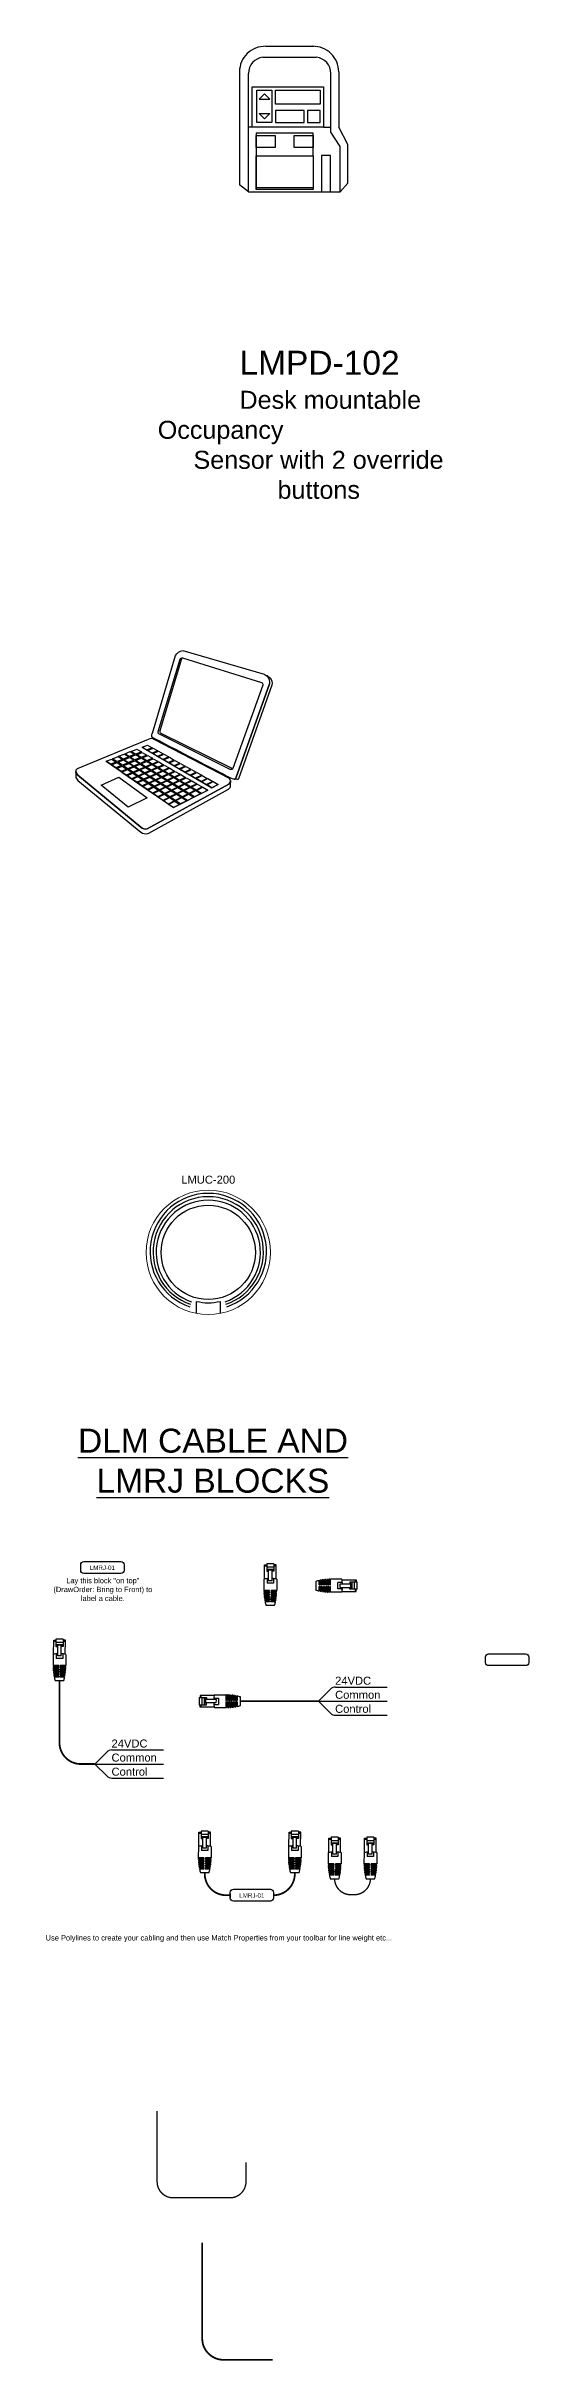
# Model space of a CAD drawing. Header units: inches. Extents: x 59 to 3361, y -1026 to 1732.
# Drawn here: x 2644 to 2780, y 52 to 703 of the extents above; entities that cross this region are included whole.
import ezdxf

# ---------------------------------------------------------------- set-up
doc = ezdxf.new("R2010")
doc.units = ezdxf.units.IN
doc.header["$MEASUREMENT"] = 0
doc.layers.add('WS_DETAIL', color=7, linetype='Continuous')
doc.styles.add('ARIAL', font='arial.ttf')

# ---------------------------------------------------------------- blocks, each defined once
blk = doc.blocks.new('*U112')
for p, q in [((-1.8, 7.34), (-1.81, 4.17)), ((-1.64, 7.37), (-1.63, 11.37)), ((-1.63, 11.37), (-0.99, 11.37)), ((-1.63, 11.09), (-0.99, 11.09)), ((1, 11.65), (-0.99, 11.65)), ((-0.99, 11.65), (-0.99, 9.56)), ((-0.99, 10.79), (1, 10.79)), ((-0.99, 10.12), (1, 10.12)), ((-0.5, 9.76), (-0.99, 9.76)), ((-0.99, 9.56), (-0.5, 9.56)), ((-0.9, 7.49), (-0.9, 6.2)), ((-0.5, 6.9), (-0.49, 10.12)), ((0.5, 6.89), (-0.5, 6.9)), ((0.51, 9.89), (-0.49, 9.89)), ((0.5, 6.89), (0.51, 10.12)), ((1, 9.56), (0.5, 9.56)), ((1, 9.76), (0.51, 9.76)), ((0.9, 7.49), (0.9, 6.2)), ((1, 11.65), (1, 9.56)), ((1.65, 11.37), (1, 11.37)), ((1, 11.09), (1.65, 11.09)), ((1.64, 7.37), (1.65, 11.37)), ((1.81, 7.33), (1.8, 4.16)), ((-0.21, 4.16), (-1.81, 4.17)), ((-0.21, 3.92), (-1.81, 3.92)), ((-0.21, 3.67), (-1.8, 3.67)), ((-0.21, 3.42), (-1.79, 3.43)), ((-0.21, 3.18), (-1.78, 3.18)), ((-0.22, 2.93), (-1.76, 2.93)), ((-0.22, 2.69), (-1.74, 2.69)), ((-0.22, 2.44), (-1.71, 2.44)), ((-0.22, 2.19), (-1.68, 2.19)), ((-0.22, 1.95), (-1.65, 1.95)), ((-0.22, 1.7), (-1.61, 1.7)), ((-0.22, 1.45), (-1.57, 1.45)), ((-0.22, 1.21), (-1.52, 1.21)), ((-0.22, 0.96), (-1.47, 0.96)), ((-1.21, 0), (1.21, 0)), ((0.9, 6.2), (-0.9, 6.2)), ((-0.81, 3.67), (-0.82, 3.43)), ((-0.82, 3.18), (-0.82, 2.93)), ((-0.82, 2.69), (-0.82, 2.44)), ((-0.82, 2.19), (-0.82, 1.95)), ((-0.82, 1.7), (-0.82, 1.45)), ((-0.82, 1.21), (-0.82, 0.96)), ((-0.81, 4.16), (-0.81, 3.92)), ((-0.22, 2.93), (-0.21, 3.18)), ((-0.22, 2.44), (-0.22, 2.69)), ((-0.22, 1.95), (-0.22, 2.19)), ((-0.22, 1.45), (-0.22, 1.7)), ((-0.22, 0.96), (-0.22, 1.21)), ((-0.21, 3.92), (-0.21, 4.16)), ((-0.21, 3.42), (-0.21, 3.67)), ((0.2, 1.95), (0.2, 2.19)), ((1.67, 2.19), (0.2, 2.19)), ((1.64, 1.94), (0.2, 1.95)), ((0.2, 1.45), (0.2, 1.7)), ((1.6, 1.7), (0.2, 1.7)), ((1.55, 1.45), (0.2, 1.45)), ((0.2, 0.96), (0.2, 1.21)), ((1.51, 1.2), (0.2, 1.21)), ((1.45, 0.96), (0.2, 0.96)), ((0.21, 3.92), (0.21, 4.16)), ((1.8, 4.16), (0.21, 4.16)), ((1.8, 3.91), (0.21, 3.92)), ((0.21, 3.42), (0.21, 3.67)), ((1.79, 3.67), (0.21, 3.67)), ((1.78, 3.42), (0.21, 3.42)), ((0.21, 2.93), (0.21, 3.18)), ((1.77, 3.18), (0.21, 3.18)), ((1.75, 2.93), (0.21, 2.93)), ((0.21, 2.44), (0.21, 2.68)), ((1.73, 2.68), (0.21, 2.68)), ((1.7, 2.44), (0.21, 2.44)), ((0.8, 1.7), (0.8, 1.45)), ((0.8, 1.21), (0.8, 0.96)), ((0.81, 4.16), (0.81, 3.92)), ((0.81, 3.67), (0.81, 3.42)), ((0.81, 3.18), (0.81, 2.93)), ((0.81, 2.68), (0.81, 2.44)), ((0.81, 2.19), (0.81, 1.94))]:
    blk.add_line(p, q)
for centre, radius, start, end in [((-0.01, -0.65), 8.19, 93.42122, 102.66034), ((-0.01, -0.65), 8.19, 77.17806, 86.41718), ((13.26, 4.15), 15.07, 180.85618, 181.79342), ((13.26, 4.15), 15.07, 182.73115, 183.66964), ((13.26, 4.15), 15.07, 184.60914, 185.5499), ((13.26, 4.15), 15.07, 186.49219, 187.43627), ((13.26, 4.15), 15.07, 188.38241, 189.33088), ((13.26, 4.15), 15.07, 190.28195, 191.23592), ((13.26, 4.15), 15.07, 192.19309, 195.95706), ((-13.27, 4.18), 15.07, 343.88134, 347.64532), ((-13.27, 4.18), 15.07, 348.60248, 349.55645), ((-13.27, 4.18), 15.07, 350.50753, 351.456), ((-13.27, 4.18), 15.07, 352.40213, 353.34621), ((-13.27, 4.18), 15.07, 354.2885, 355.22926), ((-13.27, 4.18), 15.07, 356.16876, 357.10725), ((-13.27, 4.18), 15.07, 358.04499, 358.98222)]:
    blk.add_arc(centre, radius, start, end)
blk = doc.blocks.new('*U194')
for p, q in [((9.93, -35.16), (13.3, -31.79)), ((14.71, -31.2), (29.28, -31.2)), ((9.93, -35.16), (29.28, -35.16)), ((9.93, -35.16), (13.3, -38.52)), ((14.71, -39.11), (29.28, -39.11))]:
    blk.add_line(p, q)
at = {"const_width": 0.5}
blk.add_lwpolyline([(-0.01, -11.65), (-0.01, -29.16, 0.414214), (5.99, -35.16), (9.93, -35.16)], format="xyb", dxfattribs=at)
for centre, start, end in [((14.71, -33.2), 90, 135), ((14.71, -37.11), 225, 270)]:
    blk.add_arc(centre, 2, start, end)
blk.add_blockref('*U112', (-0.01, -11.65))
at = {"linetype": 'Continuous', "char_height": 2.25, "width": 37.309, "attachment_point": 4, "style": 'ARIAL'}
for s, insert in [('24VDC', (14.63, -29.41)), ('Common', (14.63, -33.36)), ('Control', (14.63, -37.32))]:
    blk.add_mtext(s, dxfattribs=dict(at, insert=insert))
blk = doc.blocks.new('*U278')
for p, q in [((-11.65, 1), (-9.56, 1)), ((-11.65, 1), (-11.65, -0.99)), ((-7.37, 1.64), (-11.37, 1.65)), ((-11.37, 1.65), (-11.37, 1)), ((-11.09, 1), (-11.09, 1.65)), ((-10.79, -0.99), (-10.79, 1)), ((-10.12, -0.99), (-10.12, 1)), ((-6.89, 0.5), (-10.12, 0.51)), ((-9.89, 0.51), (-9.89, -0.49)), ((-9.76, 1), (-9.76, 0.51)), ((-9.56, 1), (-9.56, 0.5)), ((-7.49, 0.9), (-6.2, 0.9)), ((-7.33, 1.81), (-4.16, 1.8)), ((-6.89, 0.5), (-6.9, -0.5)), ((-6.2, 0.9), (-6.2, -0.9)), ((-4.16, 1.8), (-4.16, 0.21)), ((-4.16, 0.81), (-3.92, 0.81)), ((-3.92, 0.21), (-4.16, 0.21)), ((-3.91, 1.8), (-3.92, 0.21)), ((-3.67, 1.79), (-3.67, 0.21)), ((-3.67, 0.81), (-3.42, 0.81)), ((-3.42, 0.21), (-3.67, 0.21)), ((-3.42, 1.78), (-3.42, 0.21)), ((-3.18, 1.77), (-3.18, 0.21)), ((-3.18, 0.81), (-2.93, 0.81)), ((-2.93, 0.21), (-3.18, 0.21)), ((-2.93, 1.75), (-2.93, 0.21)), ((-2.68, 1.73), (-2.68, 0.21)), ((-2.68, 0.81), (-2.44, 0.81)), ((-2.44, 0.21), (-2.68, 0.21)), ((-2.44, 1.7), (-2.44, 0.21)), ((-2.19, 1.67), (-2.19, 0.2)), ((-2.19, 0.81), (-1.94, 0.81)), ((-1.95, 0.2), (-2.19, 0.2)), ((-1.94, 1.64), (-1.95, 0.2)), ((-1.7, 1.6), (-1.7, 0.2)), ((-1.7, 0.8), (-1.45, 0.8)), ((-1.45, 0.2), (-1.7, 0.2)), ((-1.45, 1.55), (-1.45, 0.2)), ((-1.2, 1.51), (-1.21, 0.2)), ((-1.21, 0.8), (-0.96, 0.8)), ((-0.96, 0.2), (-1.21, 0.2)), ((-0.96, 1.45), (-0.96, 0.2)), ((0, -1.21), (0, 1.21)), ((-11.65, -0.99), (-9.56, -0.99)), ((-11.37, -1.63), (-11.37, -0.99)), ((-7.37, -1.64), (-11.37, -1.63)), ((-11.09, -1.63), (-11.09, -0.99)), ((-6.9, -0.5), (-10.12, -0.49)), ((-9.76, -0.5), (-9.76, -0.99)), ((-9.56, -0.99), (-9.56, -0.5)), ((-7.49, -0.9), (-6.2, -0.9)), ((-7.34, -1.8), (-4.17, -1.81)), ((-4.16, -0.21), (-4.17, -1.81)), ((-3.92, -0.21), (-4.16, -0.21)), ((-4.16, -0.81), (-3.92, -0.81)), ((-3.92, -0.21), (-3.92, -1.81)), ((-3.67, -0.21), (-3.67, -1.8)), ((-3.42, -0.21), (-3.67, -0.21)), ((-3.67, -0.81), (-3.43, -0.82)), ((-3.42, -0.21), (-3.43, -1.79)), ((-3.18, -0.21), (-3.18, -1.78)), ((-2.93, -0.22), (-3.18, -0.21)), ((-3.18, -0.82), (-2.93, -0.82)), ((-2.93, -0.22), (-2.93, -1.76)), ((-2.69, -0.22), (-2.69, -1.74)), ((-2.44, -0.22), (-2.69, -0.22)), ((-2.69, -0.82), (-2.44, -0.82)), ((-2.44, -0.22), (-2.44, -1.71)), ((-2.19, -0.22), (-2.19, -1.68)), ((-1.95, -0.22), (-2.19, -0.22)), ((-2.19, -0.82), (-1.95, -0.82)), ((-1.95, -0.22), (-1.95, -1.65)), ((-1.7, -0.22), (-1.7, -1.61)), ((-1.45, -0.22), (-1.7, -0.22)), ((-1.7, -0.82), (-1.45, -0.82)), ((-1.45, -0.22), (-1.45, -1.57)), ((-1.21, -0.22), (-1.21, -1.52)), ((-0.96, -0.22), (-1.21, -0.22)), ((-1.21, -0.82), (-0.96, -0.82)), ((-0.96, -0.22), (-0.96, -1.47))]:
    blk.add_line(p, q)
for centre, radius, start, end in [((0.65, -0.01), 8.19, 167.17806, 176.41718), ((-4.18, -13.27), 15.07, 88.04499, 88.98222), ((-4.18, -13.27), 15.07, 86.16876, 87.10725), ((-4.18, -13.27), 15.07, 84.2885, 85.22926), ((-4.18, -13.27), 15.07, 82.40213, 83.34621), ((-4.18, -13.27), 15.07, 80.50753, 81.456), ((-4.18, -13.27), 15.07, 78.60248, 79.55645), ((-4.18, -13.27), 15.07, 73.88134, 77.64532), ((0.65, -0.01), 8.19, 183.42122, 192.66034), ((-4.15, 13.26), 15.07, 270.85618, 271.79342), ((-4.15, 13.26), 15.07, 272.73115, 273.66964), ((-4.15, 13.26), 15.07, 274.60914, 275.5499), ((-4.15, 13.26), 15.07, 276.49219, 277.43627), ((-4.15, 13.26), 15.07, 278.38241, 279.33088), ((-4.15, 13.26), 15.07, 280.28195, 281.23592), ((-4.15, 13.26), 15.07, 282.19309, 285.95706)]:
    blk.add_arc(centre, radius, start, end)
blk = doc.blocks.new('*U193')
for p, q in [((33.56, -0.01), (36.93, 3.36)), ((38.35, 3.95), (52.92, 3.95)), ((33.56, -0.01), (52.92, -0.01)), ((33.56, -0.01), (36.93, -3.38)), ((38.35, -3.96), (52.92, -3.96))]:
    blk.add_line(p, q)
at = {"const_width": 0.5}
blk.add_lwpolyline([(11.65, -0.01), (33.56, -0.01)], dxfattribs=at)
for centre, start, end in [((38.35, 1.95), 90, 135), ((38.35, -1.96), 225, 270)]:
    blk.add_arc(centre, 2, start, end)
blk.add_blockref('*U278', (11.65, -0.01))
at = {"linetype": 'Continuous', "char_height": 2.25, "width": 37.309, "attachment_point": 4, "style": 'ARIAL'}
for s, insert in [('24VDC', (38.27, 5.74)), ('Common', (38.27, 1.78)), ('Control', (38.27, -2.17))]:
    blk.add_mtext(s, dxfattribs=dict(at, insert=insert))
blk = doc.blocks.new('*U249')
at = {"insert": (0, -0.08), "char_height": 1.25, "attachment_point": 5, "style": 'ARIAL', "bg_fill": 3, "box_fill_scale": 1, "bg_fill_color": 256, "bg_fill_transparency": 0}
blk.add_mtext_dynamic_manual_height_columns('LMRJ-01', width=12.0337, gutter_width=70, heights=[2.35], dxfattribs=at)
blk.add_lwpolyline([(-5.21, 1.66), (5.21, 1.66, -0.414214), (6.09, 0.78), (6.09, -0.78, -0.414214), (5.21, -1.66), (-5.21, -1.66, -0.414214), (-6.09, -0.78), (-6.09, 0.78, -0.414214)], format="xyb", close=True)
blk = doc.blocks.new('*U116')
for p, q in [((0, 1.21), (0, -1.21)), ((0.96, 0.22), (0.96, 1.47)), ((1.21, 0.82), (0.96, 0.82)), ((0.96, 0.22), (1.21, 0.22)), ((1.21, 0.22), (1.21, 1.52)), ((1.45, 0.22), (1.45, 1.57)), ((1.7, 0.82), (1.45, 0.82)), ((1.45, 0.22), (1.7, 0.22)), ((1.7, 0.22), (1.7, 1.61)), ((1.95, 0.22), (1.95, 1.65)), ((2.19, 0.82), (1.95, 0.82)), ((1.95, 0.22), (2.19, 0.22)), ((2.19, 0.22), (2.19, 1.68)), ((2.44, 0.22), (2.44, 1.71)), ((2.69, 0.82), (2.44, 0.82)), ((2.44, 0.22), (2.69, 0.22)), ((2.69, 0.22), (2.69, 1.74)), ((2.93, 0.22), (2.93, 1.76)), ((3.18, 0.82), (2.93, 0.82)), ((2.93, 0.22), (3.18, 0.21)), ((3.18, 0.21), (3.18, 1.78)), ((3.42, 0.21), (3.43, 1.79)), ((3.42, 0.21), (3.67, 0.21)), ((3.67, 0.81), (3.43, 0.82)), ((3.67, 0.21), (3.67, 1.8)), ((3.92, 0.21), (3.92, 1.81)), ((4.16, 0.81), (3.92, 0.81)), ((3.92, 0.21), (4.16, 0.21)), ((4.16, 0.21), (4.17, 1.81)), ((7.34, 1.8), (4.17, 1.81)), ((6.2, -0.9), (6.2, 0.9)), ((7.49, 0.9), (6.2, 0.9)), ((6.89, -0.5), (6.9, 0.5)), ((6.9, 0.5), (10.12, 0.49)), ((7.37, 1.64), (11.37, 1.63)), ((11.65, 0.99), (9.56, 0.99)), ((9.56, 0.99), (9.56, 0.5)), ((9.76, 0.5), (9.76, 0.99)), ((9.89, -0.51), (9.89, 0.49)), ((10.12, 0.99), (10.12, -1)), ((10.79, 0.99), (10.79, -1)), ((11.09, 1.63), (11.09, 0.99)), ((11.37, 1.63), (11.37, 0.99)), ((11.65, -1), (11.65, 0.99)), ((0.96, -0.2), (1.21, -0.2)), ((0.96, -1.45), (0.96, -0.2)), ((1.21, -0.8), (0.96, -0.8)), ((1.2, -1.51), (1.21, -0.2)), ((1.45, -0.2), (1.7, -0.2)), ((1.45, -1.55), (1.45, -0.2)), ((1.7, -0.8), (1.45, -0.8)), ((1.7, -1.6), (1.7, -0.2)), ((1.94, -1.64), (1.95, -0.2)), ((2.19, -0.81), (1.94, -0.81)), ((1.95, -0.2), (2.19, -0.2)), ((2.19, -1.67), (2.19, -0.2)), ((2.44, -0.21), (2.68, -0.21)), ((2.44, -1.7), (2.44, -0.21)), ((2.68, -0.81), (2.44, -0.81)), ((2.68, -1.73), (2.68, -0.21)), ((2.93, -0.21), (3.18, -0.21)), ((2.93, -1.75), (2.93, -0.21)), ((3.18, -0.81), (2.93, -0.81)), ((3.18, -1.77), (3.18, -0.21)), ((3.42, -0.21), (3.67, -0.21)), ((3.42, -1.78), (3.42, -0.21)), ((3.67, -0.81), (3.42, -0.81)), ((3.67, -1.79), (3.67, -0.21)), ((3.91, -1.8), (3.92, -0.21)), ((3.92, -0.21), (4.16, -0.21)), ((4.16, -0.81), (3.92, -0.81)), ((4.16, -1.8), (4.16, -0.21)), ((7.33, -1.81), (4.16, -1.8)), ((7.49, -0.9), (6.2, -0.9)), ((6.89, -0.5), (10.12, -0.51)), ((7.37, -1.64), (11.37, -1.65)), ((9.56, -1), (9.56, -0.5)), ((11.65, -1), (9.56, -1)), ((9.76, -1), (9.76, -0.51)), ((11.09, -1), (11.09, -1.65)), ((11.37, -1.65), (11.37, -1))]:
    blk.add_line(p, q)
for centre, radius, start, end in [((4.15, -13.26), 15.07, 102.19309, 105.95706), ((4.15, -13.26), 15.07, 100.28195, 101.23592), ((4.15, -13.26), 15.07, 98.38241, 99.33088), ((4.15, -13.26), 15.07, 96.49219, 97.43627), ((4.15, -13.26), 15.07, 94.60914, 95.5499), ((4.15, -13.26), 15.07, 92.73115, 93.66964), ((4.15, -13.26), 15.07, 90.85618, 91.79342), ((-0.65, 0.01), 8.19, 3.42122, 12.66034), ((4.18, 13.27), 15.07, 253.88134, 257.64532), ((4.18, 13.27), 15.07, 258.60248, 259.55645), ((4.18, 13.27), 15.07, 260.50753, 261.456), ((4.18, 13.27), 15.07, 262.40213, 263.34621), ((4.18, 13.27), 15.07, 264.2885, 265.22926), ((4.18, 13.27), 15.07, 266.16876, 267.10725), ((4.18, 13.27), 15.07, 268.04499, 268.98222), ((-0.65, 0.01), 8.19, 347.17806, 356.41718)]:
    blk.add_arc(centre, radius, start, end)
blk = doc.blocks.new('*U129')
at = {"layer": 'WS_DETAIL', "const_width": 0.5}
for points in [[(0, 32.54), (0, 6)], [(33.31, 6), (33.31, 13.31)], [(6, 0), (27.31, 0)]]:
    blk.add_lwpolyline(points, dxfattribs=at)
for points in [[(0, 6, 0.414214), (6, 0)], [(27.31, 0, 0.414214), (33.31, 6)]]:
    blk.add_lwpolyline(points, format="xyb", dxfattribs=at)
blk = doc.blocks.new('*U152')
at = {"layer": 'WS_DETAIL', "const_width": 0.5}
for points in [[(0, 6.36), (0, 6)], [(25.34, 6), (25.34, 6.36)], [(6, 0), (19.34, 0)]]:
    blk.add_lwpolyline(points, dxfattribs=at)
for points in [[(0, 6, 0.414214), (6, 0)], [(19.34, 0, 0.414214), (25.34, 6)]]:
    blk.add_lwpolyline(points, format="xyb", dxfattribs=at)
blk = doc.blocks.new('*U142')
at = {"const_width": 0.5}
for points in [[(0, 32.98), (0, 6)], [(6, 0), (19.85, 0)]]:
    blk.add_lwpolyline(points, dxfattribs=at)
blk.add_lwpolyline([(0, 6, 0.414214), (6, 0)], format="xyb", dxfattribs=at)
blk = doc.blocks.new('Laptop_TW')
for p, q in [((-6.57, 7.1), (13.1, -4.27)), ((-16.63, 3.18), (2.25, -9.87)), ((-12.27, 0.15), (-3.67, -5.8)), ((-1.92, -4.98), (-10.62, 0.85)), ((-18.06, -3.57), (-13.11, -1.34)), ((-18.06, -3.57), (-13.11, -1.34)), ((-10.49, -9.76), (-18.06, -3.57)), ((-13.11, -1.34), (-5.14, -7.07)), ((-13.11, -1.34), (-5.14, -7.07)), ((-3.67, -5.8), (-1.92, -4.98)), ((2.25, -9.87), (11.92, -4.94)), ((13.1, -4.27), (14.86, -3.37)), ((-5.14, -7.07), (-10.49, -9.76))]:
    blk.add_line(p, q)
for points in [[(-9.61, 5.93), (-8.06, 6.54), (-6.74, 5.79), (-8.32, 5.15)], [(-6.57, 7.1), (-5.02, 7.71), (-3.71, 6.97), (-5.28, 6.33)], [(-2.16, 6.11), (-3.75, 5.45), (-5.05, 6.22), (-3.48, 6.86)], [(-16.63, 3.18), (-15.08, 3.79), (-13.84, 2.96), (-15.41, 2.33)], [(-12.35, 1.97), (-13.94, 1.31), (-15.17, 2.17), (-13.6, 2.81)], [(-14.86, 3.9), (-13.31, 4.51), (-11.99, 3.7), (-13.57, 3.07)], [(-10.87, 0.98), (-12.47, 0.3), (-13.7, 1.16), (-12.12, 1.82)], [(-10.49, 2.73), (-12.08, 2.08), (-13.38, 2.91), (-11.81, 3.55)], [(-13.15, 4.57), (-11.6, 5.18), (-10.3, 4.39), (-11.87, 3.75)], [(-9.38, -0.02), (-11, -0.72), (-12.24, 0.15), (-10.64, 0.83)], [(-8.99, 1.77), (-10.6, 1.09), (-11.9, 1.93), (-10.32, 2.59)], [(-8.77, 3.45), (-10.36, 2.79), (-11.65, 3.61), (-10.09, 4.25)], [(-11.45, 5.27), (-9.9, 5.88), (-8.58, 5.11), (-10.15, 4.48)], [(-7.49, 0.8), (-9.12, 0.1), (-10.42, 0.94), (-8.82, 1.62)], [(-7.25, 2.5), (-8.86, 1.82), (-10.16, 2.65), (-8.57, 3.31)], [(-7.03, 4.19), (-8.62, 3.54), (-9.93, 4.34), (-8.37, 4.97)], [(-5.99, -0.17), (-7.63, -0.89), (-8.94, -0.05), (-7.33, 0.66)], [(-5.73, 1.56), (-7.35, 0.86), (-8.66, 1.69), (-7.06, 2.37)], [(-5.49, 3.27), (-7.1, 2.59), (-8.41, 3.4), (-6.83, 4.06)], [(-5.19, 4.9), (-6.78, 4.24), (-8.08, 5.01), (-6.51, 5.65)], [(-4.21, 0.62), (-5.84, -0.11), (-7.16, 0.72), (-5.55, 1.43)], [(-3.95, 2.36), (-5.57, 1.65), (-6.89, 2.46), (-5.29, 3.14)], [(-3.63, 4), (-5.24, 3.32), (-6.55, 4.1), (-4.96, 4.76)], [(-2.68, -0.32), (-4.34, -1.07), (-5.67, -0.24), (-4.04, 0.5)], [(-2.41, 1.44), (-4.04, 0.71), (-5.37, 1.52), (-3.75, 2.23)], [(-2.08, 3.11), (-3.7, 2.4), (-5.02, 3.19), (-3.42, 3.87)], [(-0.87, 0.52), (-2.52, -0.23), (-3.85, 0.58), (-2.21, 1.32)], [(-0.61, 5.24), (-2.22, 4.56), (-3.52, 5.34), (-1.94, 6)], [(-0.52, 2.21), (-2.16, 1.49), (-3.49, 2.27), (-1.87, 2.98)], [(0.68, -0.4), (-0.99, -1.17), (-2.33, -0.36), (-0.68, 0.4)], [(0.94, 4.38), (-0.69, 3.68), (-2, 4.46), (-0.4, 5.15)], [(1.03, 1.32), (-0.62, 0.57), (-1.96, 1.36), (-0.32, 2.09)], [(2.48, 3.52), (0.85, 2.8), (-0.48, 3.58), (1.14, 4.29)], [(2.59, 0.42), (0.92, -0.35), (-0.42, 0.45), (1.23, 1.21)], [(4.03, 2.66), (2.38, 1.91), (1.04, 2.7), (2.68, 3.43)], [(4.14, -0.47), (2.46, -1.26), (1.11, -0.47), (2.77, 0.32)], [(5.58, 1.8), (3.91, 1.03), (2.57, 1.82), (4.22, 2.58)], [(7.13, 0.94), (5.44, 0.15), (4.09, 0.94), (5.76, 1.72)], [(8.67, 0.08), (6.97, -0.74), (5.61, 0.06), (7.3, 0.87)], [(10.22, -0.78), (8.5, -1.62), (7.14, -0.82), (8.84, 0.01)], [(-7.89, -1.01), (-9.53, -1.74), (-10.78, -0.86), (-9.16, -0.15)], [(-6.4, -2.01), (-8.05, -2.75), (-9.32, -1.87), (-7.69, -1.14)], [(-4.91, -3), (-6.58, -3.77), (-7.86, -2.88), (-6.21, -2.12)], [(-4.49, -1.14), (-6.15, -1.89), (-7.46, -1.03), (-5.83, -0.3)], [(-3.43, -3.99), (-5.11, -4.79), (-6.39, -3.89), (-4.73, -3.11)], [(-2.99, -2.11), (-4.66, -2.88), (-5.98, -2.02), (-4.34, -1.26)], [(-1.94, -4.99), (-3.64, -5.8), (-4.93, -4.91), (-3.25, -4.1)], [(-1.49, -3.07), (-3.18, -3.87), (-4.51, -3), (-2.84, -2.22)], [(-1.16, -1.26), (-2.83, -2.03), (-4.17, -1.2), (-2.52, -0.44)], [(-0.45, -5.98), (-2.17, -6.82), (-3.47, -5.92), (-1.77, -5.08)], [(0.01, -4.04), (-1.69, -4.86), (-3.03, -3.99), (-1.34, -3.18)], [(0.36, -2.21), (-1.32, -3), (-2.68, -2.16), (-1.01, -1.38)], [(1.04, -6.97), (-0.7, -7.84), (-2.01, -6.93), (-0.29, -6.07)], [(1.51, -5.01), (-0.21, -5.85), (-1.55, -4.98), (0.15, -4.14)], [(1.88, -3.15), (0.18, -3.96), (-1.18, -3.12), (0.5, -2.32)], [(2.22, -1.32), (0.53, -2.11), (-0.8, -1.29), (0.86, -0.51)], [(3.01, -5.98), (1.27, -6.84), (-0.07, -5.96), (1.65, -5.11)], [(3.41, -4.09), (1.69, -4.93), (0.32, -4.09), (2.02, -3.25)], [(3.76, -2.24), (2.06, -3.06), (0.72, -2.23), (2.4, -1.43)], [(4.51, -6.95), (2.76, -7.83), (1.41, -6.95), (3.14, -6.07)], [(4.93, -5.03), (3.2, -5.89), (1.81, -5.05), (3.53, -4.19)], [(5.3, -3.16), (3.59, -4), (2.24, -3.17), (3.94, -2.34)], [(5.7, -1.37), (4, -2.18), (2.64, -1.38), (4.32, -0.57)], [(6.45, -5.97), (4.7, -6.86), (3.31, -6.01), (5.04, -5.13)], [(6.85, -4.08), (5.11, -4.94), (3.76, -4.11), (5.47, -3.25)], [(7.26, -2.26), (5.54, -3.1), (4.17, -2.29), (5.87, -1.46)], [(6.55, -6.07), (7.97, -6.92), (6.21, -7.82), (4.81, -6.97)], [(8.39, -5), (6.64, -5.88), (5.28, -5.05), (7.01, -4.17)], [(8.81, -3.15), (7.08, -4.02), (5.7, -3.2), (7.42, -2.35)], [(8.55, -5.08), (9.93, -5.92), (8.17, -6.82), (6.8, -5.99)], [(10.37, -4.05), (8.62, -4.93), (7.23, -4.12), (8.96, -3.24)], [(11.77, -1.65), (10.04, -2.51), (8.66, -1.7), (10.38, -0.84)], [(10.51, -4.13), (11.92, -4.94), (10.16, -5.85), (8.76, -5.03)], [(13.32, -2.51), (11.57, -3.39), (10.18, -2.58), (11.92, -1.7)], [(13.46, -2.56), (14.86, -3.37), (13.1, -4.27), (11.71, -3.46)], [(2.52, -7.97), (0.78, -8.85), (-0.55, -7.94), (1.19, -7.06)], [(2.66, -8.04), (4.01, -8.96), (2.25, -9.87), (0.92, -8.95)], [(4.64, -7.03), (6.01, -7.91), (4.24, -8.82), (2.89, -7.93)]]:
    blk.add_lwpolyline(points, close=True)
for points in [[(-3.65, 11.12), (-3.65, 11.12), (2.86, 32.95), (2.86, 32.95)], [(2.86, 32.95), (3.23, 33.59), (4.06, 34.3), (4.89, 34.3)], [(4.89, 34.3), (4.89, 34.3), (27.82, 27.65), (27.82, 27.65)], [(-2.04, 11.58), (-2.04, 11.58), (4.12, 31.85), (4.12, 31.85)], [(-1.49, 11.8), (-1.49, 11.8), (4.67, 32.06), (4.67, 32.06)], [(4.12, 31.85), (4.22, 32.15), (4.54, 32.32), (4.84, 32.23)], [(4.84, 32.23), (4.84, 32.23), (27.03, 25.31), (27.03, 25.31)], [(27.82, 27.65), (27.82, 27.65), (29.73, 26.7), (29.25, 24.91)], [(27.38, 24.61), (27.38, 24.61), (18.97, 1.18), (18.97, 1.18)], [(29.25, 24.91), (29.25, 24.91), (19.79, -1.62), (19.79, -1.62)], [(27.03, 25.31), (27.33, 25.22), (27.49, 24.91), (27.38, 24.61)], [(-4.84, 9.33), (-4.84, 9.33), (-24.86, 1.01), (-24.86, 1.01)], [(-3.17, 9.33), (-3.67, 9.63), (-4.12, 9.68), (-4.84, 9.33)], [(-3.53, 9.8), (-4.12, 10.16), (-3.65, 11.12), (-3.65, 11.12)], [(18.02, -1.68), (18.02, -1.68), (-3.17, 9.33), (-3.17, 9.33)], [(-1.7, 10.78), (-1.99, 10.92), (-2.14, 11.28), (-2.04, 11.58)], [(18.27, 0.9), (18.27, 0.9), (-1.7, 10.78), (-1.7, 10.78)], [(-1.15, 11), (-1.43, 11.14), (-1.58, 11.5), (-1.49, 11.8)], [(18.82, 1.11), (18.82, 1.11), (-1.15, 11), (-1.15, 11)], [(-24.86, 1.01), (-25.46, 0.65), (-25.34, 0.05), (-24.62, -0.78)], [(-24.62, -0.78), (-24.98, -0.37), (-25.19, -0.01), (-25.23, 0.29)], [(-25.23, 0.29), (-25.23, 0.29), (-25.23, -1.14), (-25.23, -1.14)], [(18.97, 1.18), (18.87, 0.89), (18.55, 0.76), (18.27, 0.9)], [(-25.23, -1.14), (-25.19, -1.44), (-24.98, -1.8), (-24.62, -2.22)], [(-6.95, -15.35), (-6.95, -15.35), (-24.62, -0.78), (-24.62, -0.78)], [(-24.62, -0.78), (-24.62, -0.78), (-6.95, -15.35), (-6.95, -15.35)], [(-24.62, -2.22), (-24.62, -2.22), (-6.95, -16.78), (-6.95, -16.78)], [(17.88, -3.29), (17.88, -3.29), (-5.16, -15.83), (-5.16, -15.83)], [(-5.16, -15.83), (-5.16, -15.83), (17.88, -3.29), (17.88, -3.29)], [(-4.7, -17.03), (-4.7, -17.03), (17.79, -4.72), (17.79, -4.72)], [(17.79, -4.72), (18.26, -4.31), (18.36, -4.03), (18.3, -3.79)], [(17.88, -3.29), (18.49, -2.54), (18.35, -2.01), (18.02, -1.68)], [(18.29, -2.28), (18.35, -2.52), (18.35, -2.88), (17.88, -3.29)], [(18.3, -3.79), (18.3, -3.79), (18.29, -2.28), (18.29, -2.28)], [(-5.16, -15.83), (-5.76, -16.07), (-6.35, -15.71), (-6.95, -15.35)], [(-6.95, -15.35), (-6.35, -15.71), (-5.76, -16.07), (-5.16, -15.83)], [(-6.95, -16.78), (-6.35, -17.14), (-5.59, -17.39), (-4.7, -17.03)]]:
    blk.add_open_spline(points, degree=3)
for points, knots in [([(28.53, 27.3), (28.53, 27.3), (30.44, 26.34), (29.97, 24.55), (29.97, 24.55), (20.57, -1.74), (20.57, -1.74), (20.45, -1.92), (20.3, -2.01), (20.06, -1.99), (20.06, -1.99), (19.29, -1.87), (19.29, -1.87), (19.52, -1.89), (19.67, -1.8), (19.79, -1.62), (19.79, -1.62), (29.25, 24.91), (29.25, 24.91)], [0, 0, 0, 0, 1, 1, 1, 2, 2, 2, 3, 3, 3, 4, 4, 4, 5, 5, 5, 6, 6, 6, 6]), ([(19.79, -1.62), (19.55, -1.98), (19.2, -1.98), (18.24, -1.5), (17.29, -1.02), (-3.53, 9.8), (-3.53, 9.8)], [5, 5, 5, 5, 6, 6, 6, 7, 7, 7, 7])]:
    blk.add_open_spline(points, degree=3, knots=knots)

msp = doc.modelspace()

# ---------------------------------------------------------------- linework, layer by layer
for p, q in [((2705.61, 703.33), (2719.12, 703.33)), ((2704.83, 700.23), (2719.86, 700.23)), ((2698.23, 696.16), (2698.23, 664.37)), ((2700.78, 680.31), (2700.78, 695.71)), ((2723.92, 680.31), (2723.92, 695.71)), ((2726.13, 696.16), (2726.13, 680.59)), ((2705.24, 689.93), (2703.73, 688.42)), ((2703.73, 688.42), (2706.75, 688.42)), ((2705.24, 682.91), (2703.73, 684.42)), ((2703.73, 684.42), (2706.75, 684.42)), ((2705.24, 689.93), (2706.75, 688.42)), ((2705.24, 682.91), (2706.75, 684.42)), ((2701.79, 680.59), (2700.78, 680.59)), ((2700.78, 662.4), (2700.78, 680.31)), ((2721.86, 680.59), (2723.92, 680.59)), ((2723.92, 679.18), (2723.92, 680.5)), ((2726.59, 675.13), (2723.92, 679.18)), ((2728.67, 675.67), (2726.13, 680.58)), ((2702.94, 672.55), (2702.94, 663.04)), ((2726.59, 662.4), (2726.59, 675.13)), ((2728.75, 664.83), (2728.67, 675.67)), ((2700.78, 662.4), (2698.23, 664.37)), ((2726.59, 662.4), (2728.75, 664.83)), ((2700.78, 662.4), (2726.59, 662.4)), ((2702.95, 663.64), (2718.83, 663.64)), ((2686.14, 346.94), (2686.14, 350.33)), ((2692.75, 350.34), (2692.75, 346.94))]:
    msp.add_line(p, q)
for points in [[(2701.79, 691.96), (2721.86, 691.96), (2721.86, 680.59), (2701.79, 680.59)], [(2703.12, 690.98), (2707.36, 690.98), (2707.36, 681.87), (2703.12, 681.87)], [(2720.92, 687.09), (2708.35, 687.09), (2708.35, 690.98), (2720.92, 690.98)], [(2708.35, 681.87), (2716.47, 681.87), (2716.47, 685.26), (2708.35, 685.26)], [(2717.39, 681.87), (2720.92, 681.87), (2720.92, 685.26), (2717.39, 685.26)], [(2702.94, 672.55), (2718.98, 672.55), (2718.98, 678.92), (2702.94, 678.92)], [(2702.94, 678.26), (2708.26, 678.26), (2708.26, 674.85), (2702.94, 674.85)], [(2713.65, 678.26), (2718.98, 678.26), (2718.98, 674.85), (2713.65, 674.85)], [(2702.94, 672.55), (2718.98, 672.55), (2718.98, 663.04), (2702.94, 663.04)], [(2721.32, 662.4), (2723.83, 662.4), (2723.83, 672.62), (2721.32, 672.62)]]:
    msp.add_lwpolyline(points, close=True)
msp.add_lwpolyline([(2768.31, 251.23), (2778.73, 251.23, -0.414214), (2779.6, 250.35), (2779.6, 248.78, -0.414214), (2778.73, 247.91), (2768.31, 247.91, -0.414214), (2767.43, 248.78), (2767.43, 250.35, -0.414214)], format="xyb", close=True)
at = {"const_width": 0.375}
msp.add_lwpolyline([(2724.99, 187.97, 0.414214), (2729.49, 183.47), (2730.56, 183.47, 0.414214), (2735.06, 187.97)], format="xyb", dxfattribs=at)
msp.add_circle((2689.44, 364.12), 13.26)
for centre, radius, start, end in [((2705.4, 696.16), 7.17, 88.66697, 180), ((2718.96, 696.16), 7.17, 0, 91.33303), ((2705.32, 695.71), 4.55, 96.2457, 180), ((2719.37, 695.71), 4.55, 0, 83.7543), ((2689.44, 364.34), 16.38, 288.48328, 251.51672), ((2689.44, 364.23), 15.53, 288.6014, 251.3986), ((2689.44, 364.12), 14.67, 288.7334, 251.2666), ((2689.44, 364.12), 14.17, 256.53278, 283.50293)]:
    msp.add_arc(centre, radius, start, end)
at = {"lineweight": 18}
msp.add_open_spline([(2706.93, 364.12), (2706.93, 354.46), (2699.1, 346.63), (2689.44, 346.63), (2679.78, 346.63), (2671.95, 354.46), (2671.95, 364.12), (2671.95, 373.78), (2679.78, 381.61), (2689.44, 381.61), (2699.1, 381.61), (2706.93, 373.78), (2706.93, 364.12)], degree=3, knots=[0, 0, 0, 0, 1, 1, 1, 2, 2, 2, 3, 3, 3, 4, 4, 4, 4], dxfattribs=at)

# ---------------------------------------------------------------- block references
for name, p in [('Laptop_TW', (2677.38, 499.07)), ('*U249', (2659.65, 275.5)), ('*U112', (2706.89, 264.86)), ('*U116', (2719.68, 270.37)), ('*U194', (2647.59, 255.38)), ('*U193', (2686.86, 237.9)), ('*U112', (2688.45, 189.68)), ('*U112', (2713.79, 189.68)), ('*U112', (2724.99, 187.97)), ('*U112', (2735.06, 187.97)), ('*U152', (2688.45, 183.32)), ('*U142', (2687.74, 52.66))]:
    msp.add_blockref(name, p)
at = {"xscale": 0.75, "yscale": 0.75, "zscale": 0.75}
msp.add_blockref('*U129', (2675.06, 98.22), dxfattribs=at)

# ---------------------------------------------------------------- texts
at = {"attachment_point": 1, "style": 'ARIAL'}
for s, width, gutter_width, heights, insert, char_height in [('\\pi22.987;{\\H1.3333x;LMPD-102\\P\\pi1.0077;}Desk mountable Occupancy \\P\\pi10.052;Sensor with 2 override \\P\\pi33.696;buttons ', 89.8563, 70, [47.15], (2675.23, 617.69), 5.0625), ('\\pi15.6;{\\H1.3333x;\\LDLM CABLE AND\\P\\pi20.816;LMRJ BLOCKS}', 105.9495, 70, [0], (2637.19, 314.54), 5.0625), ('\\pi4.4033;Use Polylines to create your cabling and then use Match Properties from your toolbar for line weight etc...', 105.9495, 0.5, [0], (2639.3, 172.09), 1.5)]:
    msp.add_mtext_dynamic_manual_height_columns(s, width=width, gutter_width=gutter_width, heights=heights, dxfattribs=dict(at, insert=insert, char_height=char_height))
at = {"insert": (2689.44, 385.7), "char_height": 2.25, "width": 40.9705, "attachment_point": 2, "style": 'ARIAL'}
msp.add_mtext('LMUC-200', dxfattribs=at)

# ---------------------------------------------------------------- next in the draw order: block references
msp.add_blockref('*U249', (2701.71, 183.32))

# ---------------------------------------------------------------- next in the draw order: texts
at = {"insert": (2659.78, 272.57), "char_height": 1.5, "attachment_point": 2, "style": 'ARIAL'}
msp.add_mtext_dynamic_manual_height_columns('Lay this block "on top" (DrawOrder: Bring to Front) to label a cable.', width=32.4626, gutter_width=0.5, heights=[0], dxfattribs=at)

doc.saveas('drawing.dxf')
